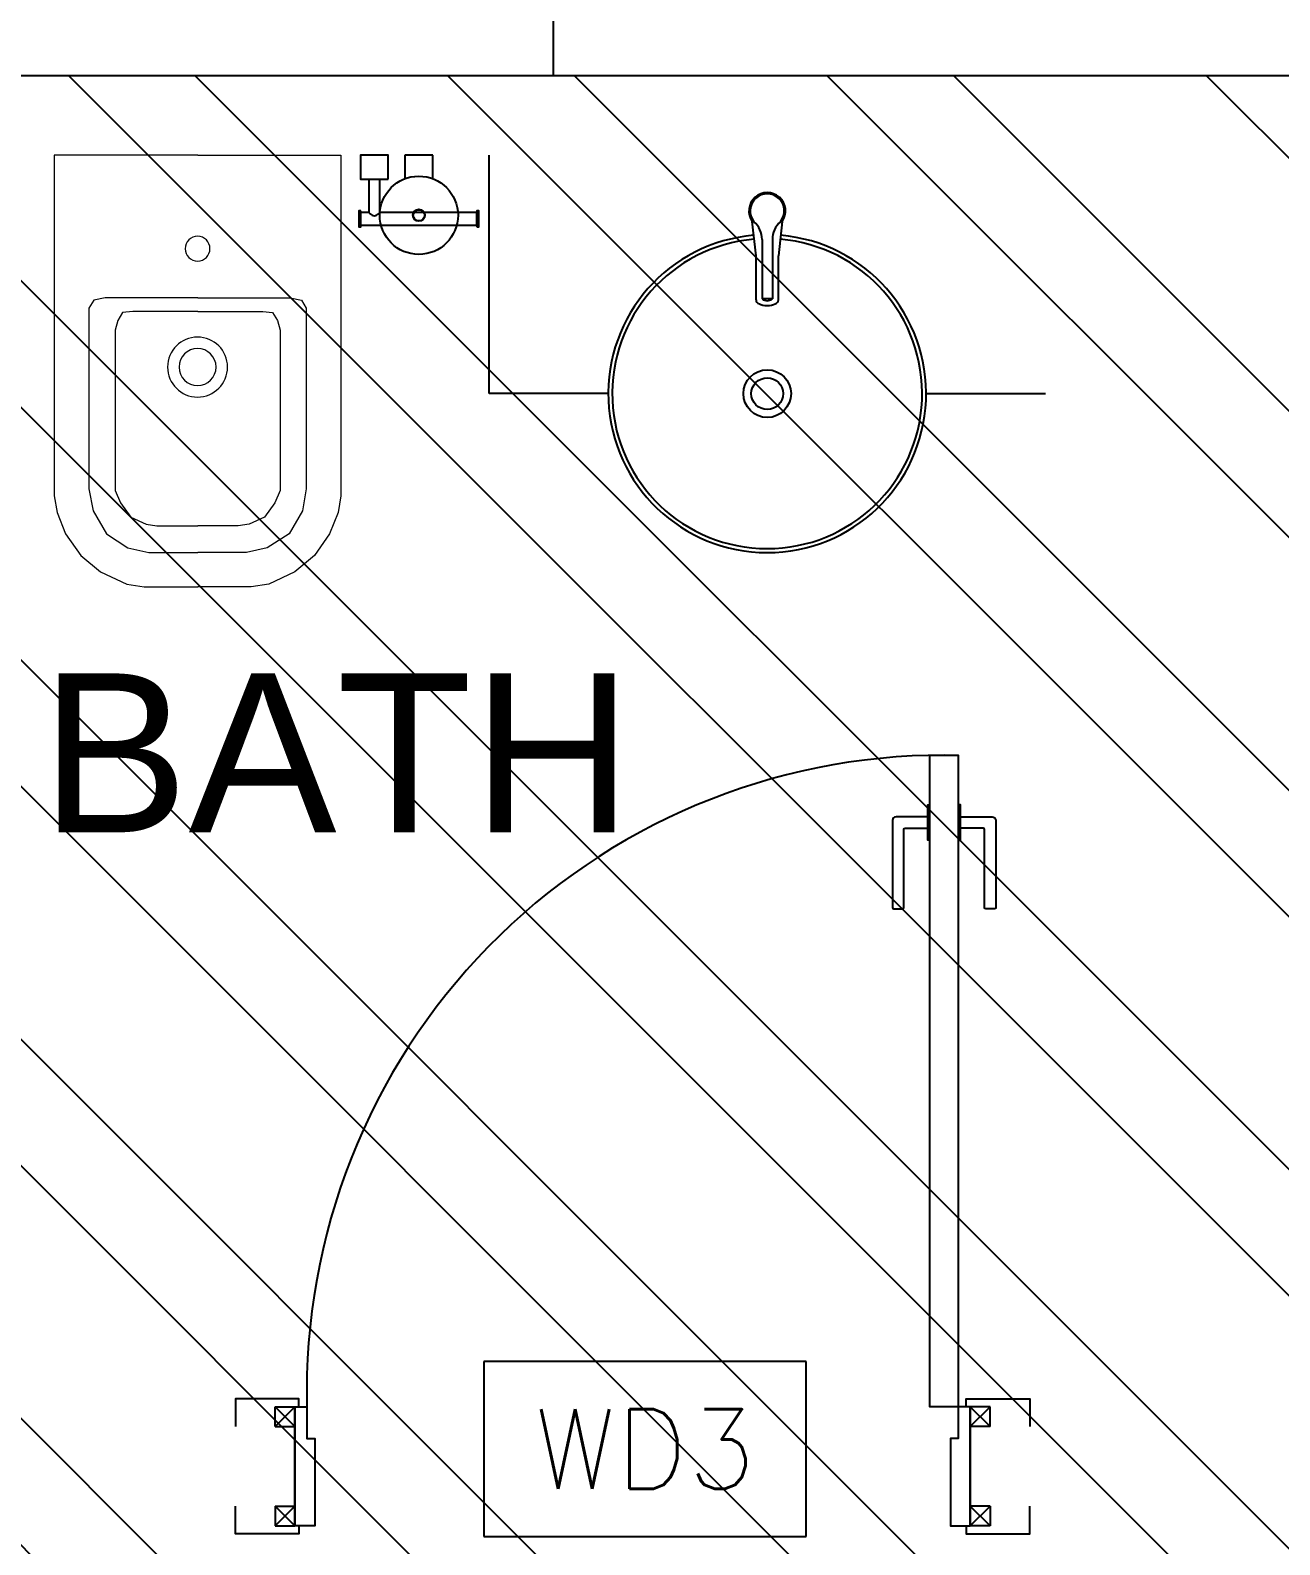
# Model space of a CAD drawing. Header units: centimetres. Extents: x -10658 to 14823, y -5448 to 3597.
# Drawn here: x -1547.7 to -1390.5, y 2543.1 to 2733.7 of the extents above; entities that cross this region are included whole.
import ezdxf

# ---------------------------------------------------------------- set-up
doc = ezdxf.new("R2010")
doc.units = ezdxf.units.CM
doc.header["$LTSCALE"] = 100
doc.header["$MEASUREMENT"] = 0
doc.header["$PDMODE"] = 35
for name, color, linetype in [('A0-01 FLOOR PLANS$0$BATH FIXTURES', 85, 'Continuous'), ('A0-01 FLOOR PLANS$0$COUNTERS', 85, 'Continuous'), ('A0-01 FLOOR PLANS$0$DOOR', 1, 'Continuous'), ('A0-01 FLOOR PLANS$0$TEXT', 3, 'Continuous'), ('A0-01 FLOOR PLANS$0$TEXT-SCHED', 3, 'Continuous'), ('DIM IN', 1, 'Continuous'), ('HATCH', 8, 'Continuous'), ('SOURROUNDING$0$KERBSTONE', 11, 'Continuous')]:
    doc.layers.add(name, color=color, linetype=linetype)
doc.styles.add('A0-01 FLOOR PLANS$0$A0-01 GROUND FLOOR PLAN - For Entry modification$0$ROMANS', font='romans')
doc.styles.add('A0-01 FLOOR PLANS$0$ART-PS-1', font='arial.ttf', dxfattribs={"height": 20})
doc.dimstyles.new('A0-01 FLOOR PLANS$0$A0-01 GROUND FLOOR PLAN - For Entry modification$0$text', dxfattribs={"dimtxt": 18, "dimasz": 10, "dimexe": 10, "dimexo": 10, "dimgap": -6, "dimtad": 1, "dimtih": 1, "dimtoh": 1, "dimdec": 0, "dimdsep": 46, "dimtxsty": 'A0-01 FLOOR PLANS$0$A0-01 GROUND FLOOR PLAN - For Entry modification$0$ROMANS', "dimblk1": 'A0-01 FLOOR PLANS$0$A0-01 GROUND FLOOR PLAN - For Entry modification$0$_ARCHTICK', "dimblk2": 'A0-01 FLOOR PLANS$0$A0-01 GROUND FLOOR PLAN - For Entry modification$0$_ARCHTICK', "dimsah": 1, "dimcen": 25, "dimdle": 10, "dimse1": 1, "dimse2": 1, "dimsd1": 1, "dimsd2": 1, "dimclrd": 1, "dimclre": 1, "dimclrt": 2, "dimadec": 0, "dimazin": 0, "dimtfac": 1, "dimtdec": 0, "dimtmove": 2, "dimatfit": 3, "dimldrblk": 'A0-01 FLOOR PLANS$0$A0-01 GROUND FLOOR PLAN - For Entry modification$0$_ARCHTICK', "dimfxl": 1, "dimtolj": 1, "dimtzin": 0, "dimarcsym": 0})

# ---------------------------------------------------------------- blocks, each defined once
blk = doc.blocks.new('SOURROUNDING')
at = {"layer": 'SOURROUNDING$0$KERBSTONE', "lineweight": 13}
h = blk.add_hatch(dxfattribs=at)
h.set_pattern_fill('AR-HBONE', color=252, scale=5, angle=90)
h.set_pattern_definition([(135, (0, 0), (-28.2842712474619, 1.731912112470987e-15), [60, -20]), (225, (-14.142135625, 14.142135625), (-28.2842712474619, 3.9523581617213e-15), [60, -20])])
h.paths.add_polyline_path([(-174.9999999999995, 1001.388733368148), (-180.2372202335287, 999.4018025608985), (-174.9999999999998, 1003.262964355024), (-174.9999999999975, 1910.06746708433), (-189.1883495621125, 1904.684598388356), (-174.9999999999975, 1915.145016474309), (-174.9999999999975, 1965.254414543792), (-177.7862639594871, 1965.570847487486), (-174.9999999999973, 1966.160834471921), (-174.9999999999961, 2515.31407094349), (-190.9484910254077, 2509.26342828679), (-174.9999999999961, 2521.021517783776), (-174.9999999999959, 2569.633347105632), (-179.5464054227816, 2570.14967738592), (-174.9999999999961, 2571.112371539958), (-174.9999999999957, 2808.000000000006), (-890.000000000025, 2808.000000000006), (-890.000000000025, 3028), (-1810.000000000075, 3028), (-1810.000000000024, 2511.189775922623), (-1925.000000000019, 2511.189775922612), (-1925.00000000004, 1979.719852353628), (-1810.000000000056, 1979.719852353628), (-1809.999999999347, 775.0000000018035), (-3028, 775.0000000018031), (-3028, 650.0000000018035), (-2728, 650.0000000018035), (-2447.999999999999, 650.000000001804), (-2428, 650.0000000018035), (-1382.065571825893, 650.0000000018035), (-1382.065571825892, 25.00000000000011), (-1257.585336144932, 25.00000000000011), (-1257.065571825896, 25.00000000316902), (-857.0655718258947, 24.99999999999989), (-732.0659801441941, 25), (-732.065571825893, 667.9999999999965), (-175.0000000000002, 668.000000000032)])
h.paths.add_polyline_path([(-1685, 828.0000000000057), (-1685, 2129.719852353604), (-1770.000000000009, 2129.719852353604), (-1770.000000000009, 2361.189775922634), (-1685, 2361.189775922634), (-1685, 2748.000000000005), (-1220, 2748.000000000005), (-1219.999999999999, 2683.000000000005), (-890, 2683.000000000005), (-300, 2683.000000000006), (-300, 788.0000000000057), (-589.9999999999995, 788.0000000000057), (-589.9999999999997, 793.0000000000057), (-817, 793.0000000000055), (-817, 713.0000000000298), (-1286.116348528466, 712.9999999999948), (-1287.5, 828.0000000000058)], flags=16)
h.paths.add_polyline_path([(-1798.226780842823, 1621.662886067414), (-1726.107733223775, 1621.662886067414), (-1726.107733223775, 1641.162886067414), (-1798.226780842823, 1641.162886067414)], flags=16)
h.paths.add_polyline_path([(-1563.971165272614, 2964.650889992762), (-999.200087509995, 2964.650889992762), (-999.200087509995, 3018.338407045968), (-1563.971165272614, 3018.338407045968)], flags=16)
blk = doc.blocks.new('A0-01 FLOOR PLANS$0$Bath_WashBasin_D-40_01')
for p, q in [((-1.400000000001455, -7.95743741578076), (-1.875695655495292, -3.631076935400415)), ((1.875695747105055, -3.631076806308556), (1.399999999997817, -7.95743741577985)), ((-0.6500000000014552, -5.899999999999409), (-0.6500000000014552, -13.37462112513072)), ((0.6500000000014552, -5.899999999999409), (0.6499999999996362, -13.37462112513163)), ((-1.400000000001455, -13.50000000001114), (-1.400000000001455, -7.95743741578076)), ((1.400000000001455, -13.50000000001137), (1.399999999997817, -7.95743741577985)), ((0.6499999999996362, -13.37462112513163), (-0.6500000000014552, -13.37462112513072))]:
    blk.add_line(p, q)
for radius in [3, 2]:
    blk.add_circle((0, -25.29999999999995), radius)
for centre, radius, start, end in [((0, -2.299999999999955), 2.3, 324.638799914415, 215.3612040288909), ((-1.582957338541746e-07, -2.299999999999955), 2.15, 320.9724882482038, 219.0275117517658), ((-3.610917456431707, -5.890088038634531), 2.960934047014879, 359.8081974793789, 49.04726669728846), ((3.61091713984024, -5.890088038634531), 2.960934047014879, 130.9527333027286, 180.1918025206211), ((0, -25.29999999999995), 20, 94.83111626822225, 85.1688835999918), ((0, -25.29999999999995), 19.5, 94.79409498001834, 85.20590491068913), ((0, -12.54999999999995), 1.05, 231.7533801217575, 308.2466198783646)]:
    blk.add_arc(centre, radius, start, end)
blk.add_ellipse((-2.257191226817667e-06, -13.50000000004525), major_axis=(-1.399997742810228, 4.547473508864641e-11), ratio=0.5000008061070239, start_param=6.283185307179586, end_param=9.42477796076938)
blk = doc.blocks.new('*D1748')
at = {"layer": 'A0-01 FLOOR PLANS$0$TEXT-SCHED', "color": 1, "lineweight": -2, "transparency": 16777216}
for p, q in [((-1550.108900710541, 2531.181393023823), (-1590.68032928197, 2531.181393023823)), ((-1590.68032928197, 2531.181393023823), (-1590.68032928197, 2509.181393023823)), ((-1550.108900710541, 2509.181393023823), (-1550.108900710541, 2531.181393023823)), ((-1590.68032928197, 2509.181393023823), (-1550.108900710541, 2509.181393023823))]:
    blk.add_line(p, q, dxfattribs=at)
at = {"layer": 'Defpoints', "color": 0, "transparency": 16777216}
blk.add_point((-1570.394614996266, 2520.181393023823), dxfattribs=at)
blk.add_point((-1570.394614996266, 2520.181393023823), dxfattribs=at)
blk.add_point((-1570.394614996266, 2520.181393023823), dxfattribs=at)
at = {"layer": 'A0-01 FLOOR PLANS$0$TEXT-SCHED', "color": 2, "transparency": 16777216, "insert": (-1570.394614996255, 2520.181393023823), "char_height": 8, "width": 47.14285714285714, "attachment_point": 5, "style": 'A0-01 FLOOR PLANS$0$A0-01 GROUND FLOOR PLAN - For Entry modification$0$ROMANS'}
blk.add_mtext('\\A1;{\\H1.25x;WD3}', dxfattribs=at)
blk = doc.blocks.new('A0-01 FLOOR PLANS$0$A0-01 GROUND FLOOR PLAN - For Entry modification$0$_ARCHTICK')
at = {"color": 0, "linetype": 'ByBlock', "const_width": 0.15}
blk.add_lwpolyline([(-0.5, -0.5), (0.5, 0.5)], dxfattribs=at)
blk = doc.blocks.new('A0-01 FLOOR PLANS$0$DOOR 25CM')
at = {"layer": 'A0-01 FLOOR PLANS$0$DOOR'}
blk.add_lwpolyline([(-4739.051382942911, 1353.502083427588), (-4735.051382942907, 1353.502083427601), (-4735.051382942907, 1261.502083427614), (-4739.051382942911, 1261.502083427614)], close=True, dxfattribs=at)
for points in [[(-4739.051382943187, 1341.50208342759), (-4739.351382943187, 1341.50208342759), (-4739.351382943187, 1346.50208342759), (-4739.051382943187, 1346.50208342759)], [(-4735.051382943187, 1341.502083427588), (-4734.751382943188, 1341.50208342759), (-4734.751382943188, 1346.50208342759), (-4735.051382943187, 1346.50208342759)]]:
    blk.add_lwpolyline(points, dxfattribs=at)
for points in [[(-4739.351382943201, 1344.802083427599), (-4743.846896726278, 1344.802083427575, 0.41421356237155), (-4744.346896726278, 1344.302083427575), (-4744.346896726278, 1332.002083427572, 0.414213562373095), (-4744.146896726277, 1331.802083427571), (-4742.946896726276, 1331.802083427571, 0.4142135623727761), (-4742.746896726276, 1332.002083427572), (-4742.746896726265, 1343.002083427574, -0.4142135623705012), (-4742.546896726264, 1343.202083427573), (-4739.35138294319, 1343.202083427598)], [(-4734.751382943174, 1344.802083427599), (-4730.255869160097, 1344.802083427575, -0.41421356237155), (-4729.755869160101, 1344.302083427575), (-4729.755869160101, 1332.002083427572, -0.414213562373095), (-4729.955869160098, 1331.802083427571), (-4731.155869160099, 1331.802083427571, -0.4142135623727761), (-4731.355869160099, 1332.002083427572), (-4731.35586916011, 1343.002083427574, 0.4142135623705012), (-4731.555869160111, 1343.202083427573), (-4734.751382943188, 1343.202083427598)]]:
    blk.add_lwpolyline(points, format="xyb", dxfattribs=at)
blk.add_arc((-4737.113584676754, 1263.562647144771), 89.93945779204935, 89.96037448751443, 181.3127934952219, dxfattribs=at)
blk = doc.blocks.new('A0-01 FLOOR PLANS$0$80-10')
at = {"layer": 'A0-01 FLOOR PLANS$0$DOOR', "linetype": 'Continuous'}
for p, q in [((9975.307517767222, -4467.927182984638), (9975.307517767222, -4470.427182984628)), ((10075.2855698562, -4467.927182984638), (10075.2855698562, -4470.427182984628)), ((9975.307517767433, -4482.927182984629), (9975.307517767433, -4480.427182984624)), ((9982.807517767415, -4482.927182984648), (9982.807517767415, -4480.427182984659)), ((10067.78556985643, -4482.927182984648), (10067.78556985643, -4480.427182984659)), ((10075.28556985642, -4482.927182984629), (10075.28556985642, -4480.427182984624))]:
    blk.add_line(p, q, dxfattribs=at)
at = {"layer": 'A0-01 FLOOR PLANS$0$DOOR'}
for p, q in [((9980.307517767196, -4467.927182984615), (9982.807517767196, -4467.927182984613)), ((9980.307517767196, -4470.427182984624), (9980.307517767196, -4467.927182984628)), ((9982.807517767196, -4467.927182984628), (9980.3075177672, -4470.427182984624)), ((9982.807517767193, -4470.427182984628), (9980.307517767196, -4467.927182984628)), ((10070.28556985622, -4467.927182984615), (10067.78556985622, -4467.927182984613)), ((10067.78556985622, -4467.927182984628), (10070.28556985622, -4470.427182984624)), ((10067.78556985623, -4470.427182984628), (10070.28556985622, -4467.927182984628)), ((10070.28556985622, -4470.427182984624), (10070.28556985622, -4467.927182984628)), ((9980.307517767189, -4470.427182984624), (9982.807517767193, -4470.427182984628)), ((10070.28556985623, -4470.427182984624), (10067.78556985623, -4470.427182984628)), ((9980.307517767415, -4480.427182984626), (9980.307517767415, -4482.927182984648)), ((9982.807517767415, -4482.927182984648), (9980.30751776741, -4480.427182984624)), ((9982.807517767407, -4480.427182984648), (9980.307517767415, -4482.927182984648)), ((9980.307517767458, -4480.427182984626), (9982.807517767436, -4480.427182984648)), ((10067.78556985643, -4482.927182984648), (10070.28556985644, -4480.427182984624)), ((10067.78556985644, -4480.427182984648), (10070.28556985643, -4482.927182984648)), ((10070.28556985639, -4480.427182984626), (10067.78556985641, -4480.427182984648)), ((10070.28556985643, -4480.427182984626), (10070.28556985643, -4482.927182984648)), ((9980.307517767436, -4482.927182984624), (9982.80751776741, -4482.927182984669)), ((10070.28556985641, -4482.927182984624), (10067.78556985644, -4482.927182984669))]:
    blk.add_line(p, q, dxfattribs=at)
for points in [[(9983.307517767196, -4467.927182984635), (9983.307517767196, -4466.927182984635), (9975.30751776721, -4466.927182984644), (9975.307517767222, -4467.927182984638)], [(10067.28556985622, -4467.927182984635), (10067.28556985622, -4466.927182984635), (10075.28556985621, -4466.927182984644), (10075.2855698562, -4467.927182984638)], [(9982.807517767193, -4467.927182984628), (9982.807517767193, -4482.927182983819)], [(9982.807517767196, -4467.927182984613), (9984.307517767196, -4467.927182984615), (9984.307517767193, -4471.927182984617), (9985.307517767196, -4471.927182984617), (9985.30751776741, -4482.927182984659), (9982.80751776741, -4482.927182984659), (9982.807517767193, -4467.927182984613)], [(10067.78556985622, -4467.927182984613), (10066.28556985622, -4467.927182984615), (10066.28556985623, -4471.927182984617), (10065.28556985622, -4471.927182984617), (10065.28556985644, -4482.927182984659), (10067.78556985644, -4482.927182984659), (10067.78556985623, -4467.927182984613)], [(10067.78556985623, -4467.927182984628), (10067.78556985623, -4482.927182983819)], [(9983.30751776741, -4482.927182984633), (9983.30751776741, -4483.927182984633), (9975.307517767429, -4483.927182984622), (9975.307517767433, -4482.927182984629)], [(10067.28556985644, -4482.927182984633), (10067.28556985644, -4483.927182984633), (10075.28556985642, -4483.927182984622), (10075.28556985642, -4482.927182984629)]]:
    blk.add_lwpolyline(points, dxfattribs=at)
at = {"layer": 'A0-01 FLOOR PLANS$0$DOOR', "linetype": 'Continuous', "xscale": -0.8912784107417012, "yscale": 0.8912784107417012, "zscale": 0.8912784107417012}
blk.add_blockref('A0-01 FLOOR PLANS$0$DOOR 25CM', (5764.058446397548, -5592.276755049324), dxfattribs=at)
blk = doc.blocks.new('A0-01 FLOOR PLANS$0$BID2')
at = {"layer": 'A0-01 FLOOR PLANS$0$BATH FIXTURES', "lineweight": 18}
for points in [[(18.07226992117648, 0), (0, 0), (0, -42.87335516365874), (0.3845909671235859, -44.94026304284034), (1.442244397148897, -47.63172132232376), (3.364633824114208, -50.37146550094349), (5.816019588688505, -52.4381472166624), (9.13259367712999, -53.97605875823592), (11.34322843640985, -54.31304231660943), (18.07226992117648, -54.31304231660943)], [(18.07226992117648, 0), (36.09636702494754, 0), (36.09636702494754, -42.87335516365874), (35.76006195696027, -44.94026304284034), (34.65457495472401, -47.63172132232376), (32.78024526343142, -50.37146550094349), (30.28091284491347, -52.4381472166624), (27.01239849214653, -53.97605875823592), (24.80119832421224, -54.31304231660943), (18.07226992117648, -54.31304231660943)], [(18.07226992117648, -17.92786455069199), (6.440683070721207, -17.92786455069199), (4.998891000497679, -18.21656220993009), (4.373775191539607, -19.22581665908729), (4.373775191539607, -41.96010710411883), (4.902771529148595, -44.74779793668131), (6.58497535947572, -47.63172132232376), (9.276433638959134, -49.41027078745992), (11.92028450969156, -49.98687453381899), (18.07226992117648, -49.98687453381899)], [(18.07226992117648, -17.92786455069199), (29.70385677162994, -17.92786455069199), (31.14610116877884, -18.21656220993009), (31.72259183340793, -19.22581665908729), (31.72259183340793, -41.96010710411883), (31.24188139493526, -44.74779793668131), (29.55990372806991, -47.63172132232376), (26.81993338598841, -49.41027078745992), (24.22470765958496, -49.98687453381899), (18.07226992117648, -49.98687453381899)], [(18.07226992117648, -19.65835428015453), (9.901549447915386, -19.65835428015453), (8.60371042125189, -19.80264656890813), (8.026767429699248, -20.81178793633444), (7.690349279981092, -22.01339440991887), (7.690349279981092, -42.20051886422061), (8.363185579419223, -43.73854348752411), (9.66102460608272, -45.56492652487304), (11.58352711478074, -46.43011484873841), (12.92942587711877, -46.62257995489745), (18.07226992117648, -46.62257995489745)], [(18.07226992117648, -19.65835428015453), (26.24344272136113, -19.65835428015453), (27.4931089306192, -19.80264656890813), (28.11777241265372, -20.81178793633444), (28.45419056237188, -22.01339440991887), (28.45419056237188, -42.20051886422061), (27.78135426293375, -43.73854348752411), (26.48351523627025, -45.56492652487304), (24.56112580930312, -46.43011484873841), (23.16728039302143, -46.62257995489745), (18.07226992117648, -46.62257995489745)]]:
    blk.add_lwpolyline(points, dxfattribs=at)
for points in [[(16.48618556219844, -11.75167964877437), (16.48618556219844, -10.88920528645303), (17.18548298668975, -10.18979478022993), (18.04840967593555, -10.18979478022993), (18.91088403825779, -10.18979478022993), (19.61029454447998, -10.88920528645303), (19.61029454447998, -11.75167964877437), (19.61029454447998, -12.61460633802017), (18.91088403825779, -13.31390376251147), (18.04840967593555, -13.31390376251147), (17.18548298668975, -13.31390376251147), (16.48618556219844, -12.61460633802017), (16.48618556219844, -11.75167964877437)], [(14.2754377211877, -26.65166777026388), (14.2754377211877, -24.56802379489454), (15.96431337364265, -22.87858273378515), (18.04840967593555, -22.87858273378515), (20.13205365130489, -22.87858273378515), (21.82138163068339, -24.56802379489454), (21.82138163068339, -26.65166777026388), (21.82138163068339, -28.7356509908268), (20.13205365130489, -30.42475280674353), (18.04840967593555, -30.42475280674353), (15.96431337364265, -30.42475280674353), (14.2754377211877, -28.7356509908268), (14.2754377211877, -26.65166777026388)], [(15.71711670968034, -26.65166777026388), (15.71711670968034, -25.36434534458294), (16.76074800506103, -24.32048788574048), (18.04840967593555, -24.32048788574048), (19.3357321016174, -24.32048788574048), (20.3792503152672, -25.36434534458294), (20.3792503152672, -26.65166777026388), (20.3792503152672, -27.9393294411384), (19.3357321016174, -28.9828476547882), (18.04840967593555, -28.9828476547882), (16.76074800506103, -28.9828476547882), (15.71711670968034, -27.9393294411384), (15.71711670968034, -26.65166777026388)]]:
    blk.add_open_spline(points, degree=3, knots=[0, 0, 0, 0, 1, 1, 1, 2, 2, 2, 3, 3, 3, 4, 4, 4, 4], dxfattribs=at)
blk = doc.blocks.new('A0-01 FLOOR PLANS$0$A$C9e603a0f')
at = {"layer": 'A0-01 FLOOR PLANS$0$BATH FIXTURES'}
for p, q in [((5.799988556183052, 2.94640825715851), (5.799988556183052, 7.392621228063945e-06)), ((9.29998855617032, 7.392621228063945e-06), (9.29998855617032, 2.94640825715851)), ((5.799988556183052, 7.392621228063945e-06), (9.29998855617032, 7.392621228063945e-06))]:
    blk.add_line(p, q, dxfattribs=at)
for points in [[(0.2499885560710027, 9.000007392183761), (-1.144392899732338e-05, 9.000007392183761), (-1.144392899732338e-05, 7.000007392183761), (0.2499885560710027, 7.000007392183761)], [(14.84998855607137, 7.000007392183761), (15.09998855607137, 7.000007392183761), (15.09998855607137, 9.000007392183761), (14.84998855607137, 9.000007392183761)], [(11.39998856486545, 3.000007392608495), (11.39998856486545, 7.392621228063945e-06), (14.89998856485272, 7.392621228063945e-06), (14.89998856485272, 3.000007392608495)]]:
    blk.add_lwpolyline(points, close=True, dxfattribs=at)
for points in [[(14.84998855607137, 8.800007392183943), (0.2499885560710027, 8.800007392183943), (0.2499885560710027, 7.200007392183579), (12.44998856485927, 7.200007392183579), (12.44998856485927, 3.000007392608495)], [(13.8499885648589, 3.000007392608495), (13.8499885648589, 7.200007392183579), (14.84998855607137, 7.200007392183579)]]:
    blk.add_lwpolyline(points, dxfattribs=at)
for radius in [4.925000000000001, 0.75, 0.7000000000000001]:
    blk.add_circle((7.549988556177595, 7.5500073926205), radius, dxfattribs=at)
blk.add_open_spline([(13.84998849808562, 7.200007478994848), (13.84998854230889, 7.200007421522059), (13.84998741511936, 7.200008398208411), (13.84967071806659, 7.200285507905392), (13.82737401440227, 7.219966781479343), (13.75136595131971, 7.284977974757567), (13.69826797195401, 7.329841975010822), (13.5743973293329, 7.426741156206845), (13.50351211755606, 7.479778705892386), (13.34230845136608, 7.57263644982504), (13.24810772077672, 7.613266918765476), (13.04751368303459, 7.612138952596979), (12.95516272200894, 7.571453616250437), (12.79428735376587, 7.478255936506685), (12.72429323917913, 7.425779428937858), (12.60065158773341, 7.328969123464049), (12.54801492957904, 7.284477551561395), (12.47178752368654, 7.219259450938807), (12.44998856472648, 7.200007392162661), (12.44998856485927, 7.200007392184489)], degree=3, knots=[0, 0, 0, 0, 0.0009139183035719112, 0.0009139183035719112, 0.1257996785156254, 0.1257996785156254, 0.2506854387276788, 0.2506854387276788, 0.3755711989397323, 0.3755711989397323, 0.5004569591517858, 0.5004569591517858, 0.6253427193638394, 0.6253427193638394, 0.750228479575893, 0.750228479575893, 0.8751142397879464, 0.8751142397879464, 1, 1, 1, 1], dxfattribs=at)
blk = doc.blocks.new('A0-01 FLOOR PLANS')
at = {"layer": 'A0-01 FLOOR PLANS$0$COUNTERS'}
for p, q in [((-1590.000000000121, 2653.000000000005), (-1590.000000000121, 2683.000000000005)), ((-1575.00000000006, 2653.000000000005), (-1590.000000000121, 2653.000000000005)), ((-1535.00000000006, 2653.000000000005), (-1520, 2653.000000000005))]:
    blk.add_line(p, q, dxfattribs=at)
at = {"layer": 'A0-01 FLOOR PLANS$0$BATH FIXTURES'}
for name, p in [('A0-01 FLOOR PLANS$0$BID2', (-1644.737100451033, 2683.000000000756)), ('A0-01 FLOOR PLANS$0$Bath_WashBasin_D-40_01', (-1555.00000000006, 2678.300000000006))]:
    blk.add_blockref(name, p, dxfattribs=at)
at = {"layer": 'A0-01 FLOOR PLANS$0$BATH FIXTURES', "rotation": 180}
blk.add_blockref('A0-01 FLOOR PLANS$0$A$C9e603a0f', (-1591.287204183163, 2683.000007392627), dxfattribs=at)
at = {"layer": 'A0-01 FLOOR PLANS$0$DOOR', "xscale": -1}
blk.add_blockref('A0-01 FLOOR PLANS$0$80-10', (8453.355361839367, 6993.42718298463), dxfattribs=at)
at = {"layer": 'A0-01 FLOOR PLANS$0$TEXT', "style": 'A0-01 FLOOR PLANS$0$ART-PS-1'}
blk.add_text('BATH', height=20, dxfattribs=at).set_placement((-1646.455149324524, 2597.794139184228))
at = {"layer": 'A0-01 FLOOR PLANS$0$TEXT-SCHED'}
dim = blk.add_linear_dim(base=(-1570.394614996266, 2520.181393023823), p1=(-1570.394614996266, 2520.181393023823), p2=(-1570.394614996266, 2520.181393023823), text='{\\H1.25x;WD3}', dimstyle='A0-01 FLOOR PLANS$0$A0-01 GROUND FLOOR PLAN - For Entry modification$0$text', override={"dimtxt": 8, "dimgap": -6, "dimclrt": 2}, dxfattribs=at)
dim.commit()
dim.dimension.update_dxf_attribs({"geometry": '*D1748', "text_midpoint": (-1570.394614996255, 2520.181393023823), "dimtype": 128})

msp = doc.modelspace()

# ---------------------------------------------------------------- hatches: boundary and pattern name
at = {"layer": 'HATCH', "linetype": 'Continuous', "ltscale": 15}
h = msp.add_hatch(dxfattribs=at)
h.set_pattern_fill('ANSI32', color=1, scale=90, angle=90, style=0)
h.set_pattern_definition([(135, (100, 35), (-23.86485386504598, -23.86485386504598), []), (135, (100, 50.90990255), (-23.86485386504598, -23.86485386504598), [])])
h.paths.add_polyline_path([(-320.0000000000255, 2663.000000000005), (-870.0000000000255, 2663.000000000005), (-870.0000000000255, 2173.000000000006), (-870.0000000000255, 2023.000000000006), (-890.0000000000255, 2023.000000000006), (-890.0000000000255, 2173.000000000006), (-1240.000000000025, 2173.000000000006), (-1240.000000000025, 2728.000000000005), (-1487.555502369669, 2728.000000000014), (-1556.273638521247, 2728.000000000005), (-1665.000000000025, 2728.000000000005), (-1665.000000000025, 848.0000000000057), (-890.0000000000255, 848.0000000000057), (-890.0000000000255, 998.0000000000057), (-870.0000000000255, 998.0000000000055), (-870.0000000000255, 813.0000000000056), (-570.000000000025, 813.0000000000057), (-320.0000000000255, 808.0000000000058)])

# ---------------------------------------------------------------- linework, layer by layer
at = {"color": 6}
for p, q in [((-1481.914570445382, 2728.000000000005), (-1481.914570445382, 2748.000000000005)), ((-1481.914570445382, 2728.000000000005), (-1561.914570445382, 2728.000000000005)), ((-1240.000000000025, 2728.000000000005), (-1481.914570445382, 2728.000000000005))]:
    msp.add_line(p, q, dxfattribs=at)

# ---------------------------------------------------------------- block references
at = {"layer": 'DIM IN'}
for name, p in [('SOURROUNDING', (-4.547473508864641e-13, 0)), ('A0-01 FLOOR PLANS', (99.99999999997408, 35))]:
    msp.add_blockref(name, p, dxfattribs=at)

doc.saveas('drawing.dxf')
